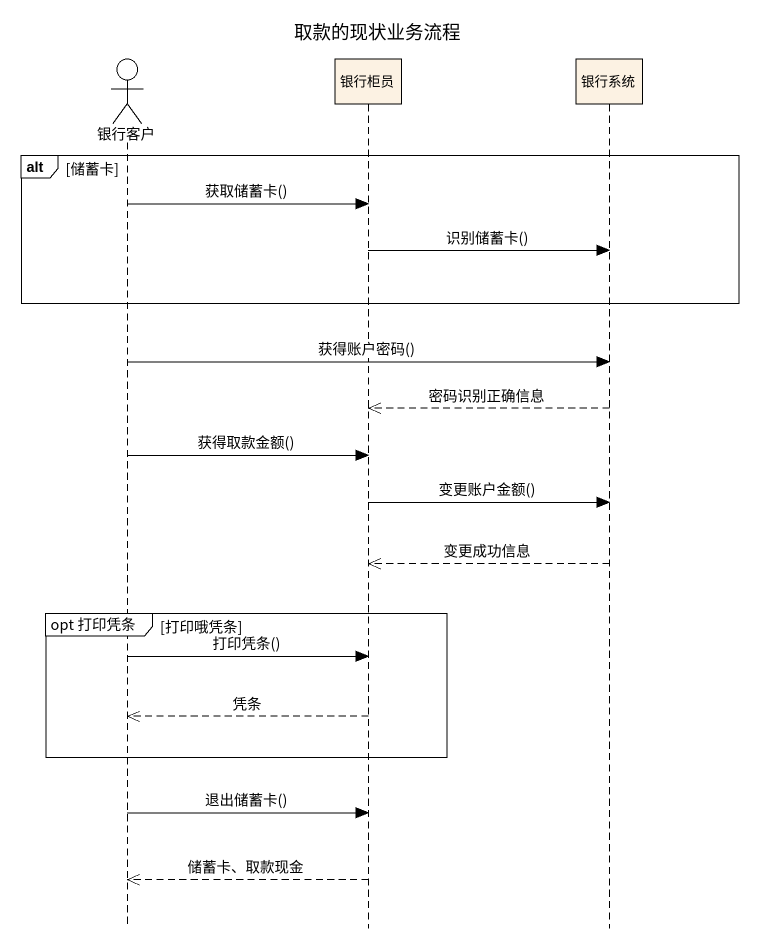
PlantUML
@startuml
title 取款的现状业务流程
hide footbox
actor 银行客户
participant 银行柜员
participant 银行系统

alt 储蓄卡
  银行客户 -> 银行柜员 : 获取储蓄卡()
  银行柜员 -> 银行系统 : 识别储蓄卡()
end
银行客户 -> 银行系统 : 获得账户密码()
银行系统 -->> 银行柜员 : 密码识别正确信息
银行客户 -> 银行柜员 : 获得取款金额()
银行柜员 -> 银行系统 : 变更账户金额()
银行系统 -->> 银行柜员 : 变更成功信息
group opt 打印凭条 [打印哦凭条]
  银行客户 -> 银行柜员 : 打印凭条()
  银行柜员 -->> 银行客户 : 凭条
end
银行客户 -> 银行柜员 : 退出储蓄卡()
银行柜员 -->> 银行客户 : 储蓄卡、取款现金
@enduml
